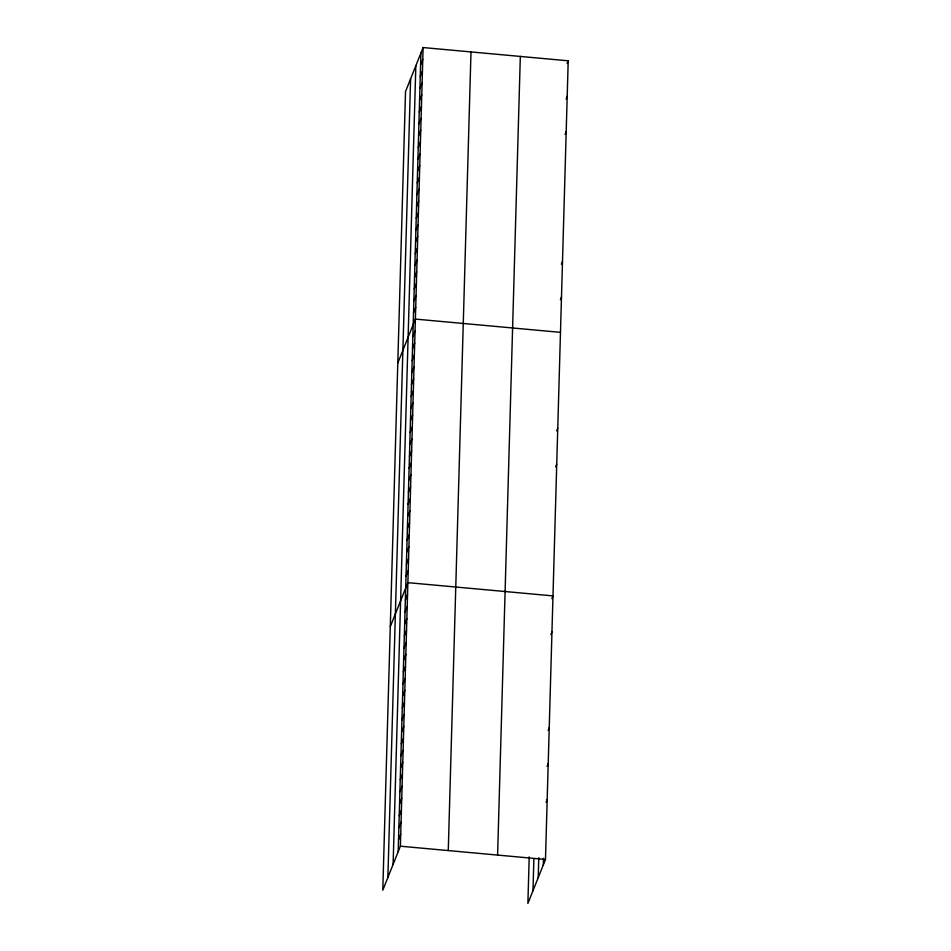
<?xml version="1.0" encoding="UTF-8"?>
<svg xmlns="http://www.w3.org/2000/svg" width="951" height="951" viewBox="0 0 951 951"><rect width="100%" height="100%" fill="white"/><g stroke="black" fill="none" stroke-linecap="round" stroke-linejoin="round"><path stroke-width="1.43" d="M387.877 877.488L410.606 78.826M393.108 864.388L415.837 65.738M398.196 851.68L420.924 53.018M423.112 47.55L405.518 91.546L382.789 890.195L400.383 846.2L423.112 47.55L568.211 60.805L545.482 859.454L527.888 903.45L529.208 856.863M448.266 850.574L470.995 51.925M497.599 855.08L520.328 56.43M532.976 890.742L533.88 858.789M538.207 877.642L538.777 857.671M543.294 864.934L543.485 858.278M420.592 64.823L422.779 59.354M420.247 76.639L422.446 71.159M419.914 88.443L422.101 82.963M419.581 100.247L421.769 94.779M419.248 112.052L421.436 106.583M418.904 123.856L421.091 118.388M418.571 135.66L420.758 130.192M418.238 147.464L420.425 141.996M417.905 159.281L420.092 153.8M417.56 171.085L419.748 165.617M417.227 182.889L419.415 177.421M416.895 194.693L419.082 189.225M416.562 206.498L418.749 201.03M416.217 218.302L418.404 212.834M415.884 230.118L418.071 224.638M415.551 241.923L417.739 236.454M415.218 253.727L417.406 248.259M414.874 265.531L417.061 260.063M414.541 277.335L416.728 271.867M414.208 289.14L416.395 283.671M413.863 300.956L416.062 295.476M413.53 312.76L415.718 307.292M397.791 363.08L415.385 319.096L560.484 332.351M412.853 336.547L415.04 331.067M412.52 348.518L414.707 343.049M412.175 360.5L414.363 355.032M411.831 372.483L414.018 367.015M411.498 384.466L413.685 378.997M411.153 396.448L413.34 390.968M410.808 408.419L412.996 402.951M410.475 420.401L412.663 414.933M410.131 432.384L412.318 426.916M409.786 444.367L411.973 438.886M409.453 456.337L411.64 450.869M567.117 63.539L568.211 60.805M409.108 468.32L411.296 462.852M408.764 480.303L410.951 474.834M408.419 492.285L410.618 486.805M566.107 98.952L567.2 96.217M408.086 504.256L410.273 498.788M407.741 516.238L409.929 510.77M407.397 528.221L409.596 522.753M565.096 134.376L566.19 131.642M407.064 540.204L409.251 534.735M406.719 552.174L408.906 546.706M406.374 564.157L408.561 558.689M406.041 576.14L408.229 570.671M390.29 626.638L407.884 582.654L552.983 595.897L551.889 598.643M405.352 600.105L407.539 594.625M405.019 612.075L407.206 606.607M404.674 624.058L406.862 618.59M404.33 636.041L406.517 630.572M403.997 648.023L406.184 642.543M561.399 264.247L562.493 261.513M403.652 659.994L405.839 654.526M403.307 671.977L405.495 666.508M402.974 683.959L405.162 678.491M560.401 299.66L561.494 296.926M402.63 695.942L404.817 690.462M402.285 707.913L404.472 702.444M401.952 719.895L404.139 714.427M401.607 731.878L403.795 726.409M401.263 743.86L403.45 738.392M400.93 755.843L403.117 750.363M400.585 767.814L402.772 762.345M400.24 779.796L402.428 774.328M399.907 791.779L402.095 786.311M399.563 803.761L401.75 798.281M399.218 815.732L401.405 810.264M556.656 430.922L557.75 428.188M398.885 827.715L401.072 822.246M398.54 839.697L400.728 834.229M555.634 466.858L556.727 464.124M550.867 634.579L551.96 631.844M548.145 730.416L549.238 727.681M547.11 766.351L548.216 763.617M546.088 802.299L547.194 799.565M400.383 846.2L545.482 859.454"/></g></svg>
